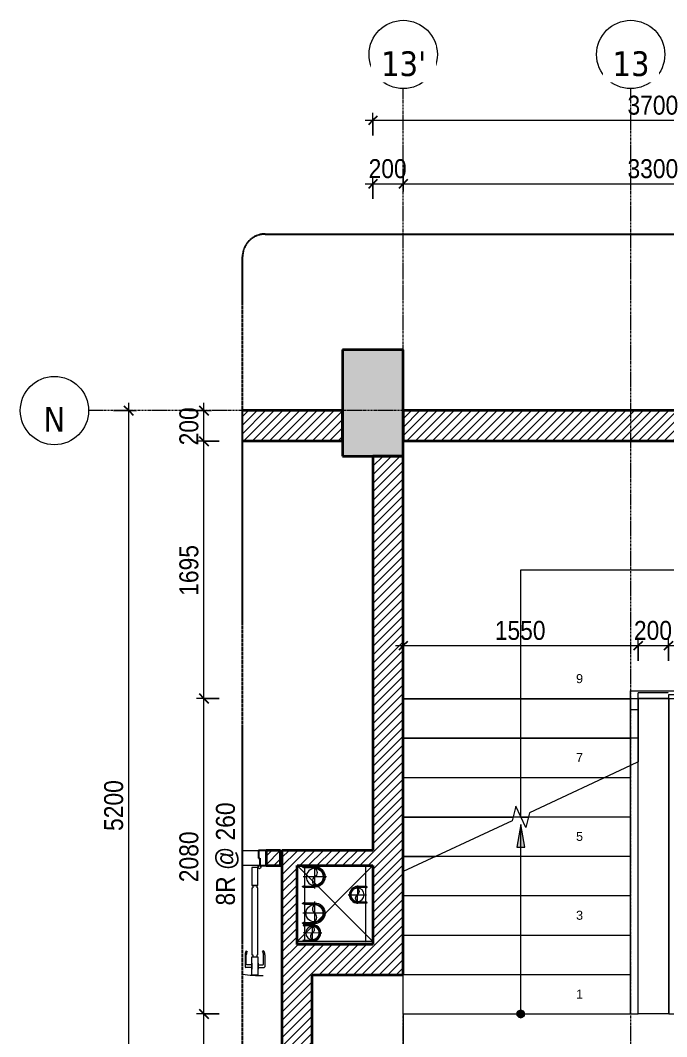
# Model space of a CAD drawing. Header units: millimetres. Extents: x 112507 to 177976, y -4970 to 80839.
# Drawn here: x 121762 to 126025, y 74109 to 80810 of the extents above; entities that cross this region are included whole.
import ezdxf

# ---------------------------------------------------------------- set-up
doc = ezdxf.new("R2010")
doc.units = ezdxf.units.MM
for name, pattern in [('Dash - Tight', [4.5, 3, -1.5]), ('Grid Line', [22.225, 12.7, -3.175, 3.175, -3.175]), ('Hidden', [7.14375, 4.7625, -2.38125]), ('IMPORT-CENTER _2_', [40.64, 25.4, -5.08, 5.08, -5.08]), ('Overhead', [3.96875, 2.38125, -1.5875])]:
    doc.linetypes.add(name, pattern=pattern)
for name, color, linetype, lineweight in [('0-2', 250, 'Continuous', 18), ('0-3', 50, 'Continuous', 5), ('A-ANNO-DIMS', 211, 'Continuous', 9), ('A-ANNO-DIMS-50', 211, 'Continuous', 9), ('A-DETL-GENF-1', 250, 'Continuous', 18), ('A-DETL-GENF-2', 92, 'Dash - Tight', 18), ('A-DETL-GENF-4', 92, 'Hidden', 25), ('A-DOOR-1', 250, 'Continuous', 18), ('A-DOOR-2', 10, 'Continuous', 25), ('A-FLOR-1', 250, 'Continuous', 18), ('A-FLOR-HRAL', 11, 'Continuous', 18), ('A-WALL-1', 7, 'Continuous', 35), ('A-WALL-2', 250, 'Continuous', 18), ('A-WALL-3', 113, 'Continuous', 35), ('A-WALL-PATT-1', 254, 'Continuous', 18), ('A-WALL-PATT-2', 111, 'Continuous', 18), ('G-IMPT', 8, 'Continuous', 18), ('G-IMPT-3', 8, 'IMPORT-CENTER _2_', 18), ('M-EQPM', 50, 'Continuous', 18), ('M-EQPM-1', 50, 'Continuous', 25), ('S-COLS-1', 9, 'Continuous', 5), ('S-COLS-2', 7, 'Continuous', 35), ('S-GRID-1', 1, 'Grid Line', 9), ('S-GRID-IDEN', 1, 'Continuous', 9), ('S-STRS', 31, 'Continuous', 18), ('S-STRS-ANNO', 31, 'Continuous', 18), ('S-STRS-MBND', 31, 'Overhead', 18), ('S-STRS-MBND-1', 31, 'Continuous', 18)]:
    doc.layers.add(name, color=color, linetype=linetype, lineweight=lineweight)
doc.styles.add('Arial', font='arial.ttf', dxfattribs={"height": 59.53})
doc.styles.add('Tahoma_B', font='tahomabd.ttf', dxfattribs={"height": 162.5})
doc.styles.add('UTM Avo', font='', dxfattribs={"width": 0.9, "height": 125})
doc.styles.get('UTM Avo').set_extended_font_data('UTM Avo')
doc.dimstyles.new('1_Dim_chi_tiet_2_5', dxfattribs={"dimscale": 304.8, "dimtxt": 124.912619, "dimasz": 0.19685, "dimexe": 0.164042, "dimexo": 0.0625, "dimgap": 0.016404, "dimtad": 1, "dimdec": 0, "dimrnd": 5, "dimzin": 0, "dimdsep": 46, "dimtxsty": 'UTM Avo', "dimblk1": 'OBLIQUE', "dimblk2": 'OBLIQUE', "dimsah": 1, "dimcen": 0.09, "dimdle": 0.164042, "dimazin": 0, "dimtfac": 1, "dimtdec": 4, "dimtix": 1, "dimtmove": 0, "dimatfit": 3, "dimfxl": 0.328084, "dimfxlon": 1, "dimtvp": 1, "dimtolj": 1, "dimtzin": 0, "dimarcsym": 2})
pattern_1 = [(45, (9334.783, 0), (-28.284271, 28.284271), [])]

# ---------------------------------------------------------------- blocks, each defined once
blk = doc.blocks.new('NCV_TKTC_KET CAU_rvt-2-TKCS_THANG BỘ TB5 - MẶT BẰNG TẦNG 2-7')
at = {"layer": 'S-COLS-1'}
blk.add_hatch(color=256, dxfattribs=at).paths.add_polyline_path([(114952.6, 77936.9), (114952.6, 78636.9), (114552.6, 78636.9), (114552.6, 77936.9)])
at = {"layer": 'A-FLOR-1'}
for p, q in [((114752.6, 74737.4), (114252.6, 74737.4)), ((114952.6, 74259), (114952.6, 73311.9)), ((116703.4, 74259), (116502.6, 74259))]:
    blk.add_line(p, q, dxfattribs=at)
at = {"layer": 'S-COLS-2'}
for p, q in [((114952.6, 78636.9), (114552.6, 78636.9)), ((114552.6, 78636.9), (114552.6, 77936.9)), ((114952.6, 77936.9), (114952.6, 78636.9)), ((114552.6, 77936.9), (114952.6, 77936.9))]:
    blk.add_line(p, q, dxfattribs=at)
blk = doc.blocks.new('DOOR_CW_01 CANH MO-PANEL KINH - DIG_02-800x2200-CỬA NHÔM KÍNH-400864-TKCS_THANG BỘ TB5 - MẶT BẰNG TẦNG 2-7')
at = {"layer": 'A-DETL-GENF-1'}
for p, q in [((-347, 772), (-307, 772)), ((-347, 652), (-347, 772)), ((-307, 772), (-307, 652)), ((-392, 637), (-392, 716.5)), ((-349, 720.5), (-388, 720.5)), ((-384, 699.5), (-384, 637)), ((-349, 703.5), (-380, 703.5)), ((-349, 731.8), (-347, 731.8)), ((-349, 692.2), (-349, 731.8)), ((-347, 692.2), (-349, 692.2)), ((-347, 692.2), (-347, 731.8)), ((-307, 692.2), (-307, 731.8)), ((-305, 731.8), (-307, 731.8)), ((-307, 692.2), (-305, 692.2)), ((-305, 692.2), (-305, 731.8)), ((-305, 720.5), (-266, 720.5)), ((-305, 703.5), (-274, 703.5)), ((-270, 699.5), (-270, 637)), ((-262, 637), (-262, 716.5)), ((-383.9, 611.2), (-377.3, 615.8)), ((-307, 652), (-347, 652)), ((-347, 638), (-341, 638)), ((-347, 638), (-347, 196)), ((-313, 652), (-341, 652)), ((-341, 652), (-341, 638)), ((-313, 638), (-313, 652)), ((-307, 638), (-313, 638)), ((-307, 196), (-307, 638)), ((-270.1, 611.2), (-276.7, 615.8)), ((-347, 196), (-341, 196)), ((-307, 182), (-347, 182)), ((-347, 182), (-347, 62)), ((-341, 196), (-341, 182)), ((-341, 182), (-313, 182)), ((-307, 196), (-313, 196)), ((-313, 182), (-313, 196)), ((-307, 62), (-307, 182)), ((-347, 62), (-307, 62))]:
    blk.add_line(p, q, dxfattribs=at)
blk.add_circle((-357, 60), 10, dxfattribs=at)
for centre, radius, start, end in [((-357, 60), 714, 80.95749, 92), ((-388, 716.5), 4, 90, 180), ((-380, 699.5), 4, 90, 180), ((-274, 699.5), 4, 0, 90), ((-266, 716.5), 4, 0, 90), ((-347, 637), 45, 180, 215), ((-347, 637), 37, 180, 215), ((-307, 637), 37, 325, 0), ((-307, 637), 45, 325, 0)]:
    blk.add_arc(centre, radius, start, end, dxfattribs=at)
at = {"layer": 'A-DOOR-1'}
blk.add_line((-357, 50), (-332, 50), dxfattribs=at)
at = {"layer": 'A-DOOR-2'}
for p, q in [((-360, 50), (-400, 50)), ((-400, 50), (-400, -50)), ((-360, 0), (-360, 50)), ((-350, 0), (-360, 0)), ((-350, -50), (-350, 0)), ((-400, -50), (-350, -50))]:
    blk.add_line(p, q, dxfattribs=at)
blk = doc.blocks.new('NCV_TKTC_TANG 2_rvt-2-TKCS_THANG BỘ TB5 - MẶT BẰNG TẦNG 2-7')
at = {"layer": 'A-WALL-PATT-1'}
h = blk.add_hatch(dxfattribs=at)
h.set_pattern_fill('FP_1', color=256, style=0, pattern_type=2)
h.set_pattern_definition([(45, (0, 0), (-28.284271, 28.284271), [])])
h.paths.add_polyline_path([(114142.6, 75236.9), (114142.6, 75336.9), (114047.5, 75336.9), (114047.5, 75236.9)])
at = {"layer": 'A-FLOR-1'}
for p, q in [((113892.6, 75336.9), (113997.5, 75336.9)), ((114142.6, 75336.9), (114152.6, 75336.9)), ((114152.6, 75236.9), (114142.6, 75236.9))]:
    blk.add_line(p, q, dxfattribs=at)
at = {"layer": 'A-WALL-1'}
for p, q in [((114142.6, 75336.9), (114047.5, 75336.9)), ((114047.5, 75336.9), (114047.5, 75236.9)), ((114142.6, 75236.9), (114142.6, 75336.9)), ((114047.5, 75236.9), (114142.6, 75236.9))]:
    blk.add_line(p, q, dxfattribs=at)
at = {"layer": 'A-WALL-2'}
for p, q in [((113892.6, 75336.9), (113997.5, 75336.9)), ((114007.5, 75236.9), (113892.6, 75236.9))]:
    blk.add_line(p, q, dxfattribs=at)
at = {"layer": 'A-DOOR-1', "rotation": 180}
blk.add_blockref('DOOR_CW_01 CANH MO-PANEL KINH - DIG_02-800x2200-CỬA NHÔM KÍNH-400864-TKCS_THANG BỘ TB5 - MẶT BẰNG TẦNG 2-7', (113647.5, 75286.9), dxfattribs=at)
blk = doc.blocks.new('Top Rail Type - Top Rail_Internal_-948122-TKCS_THANG BỘ TB5 - MẶT BẰNG TẦNG 2-7')
at = {"layer": 'A-FLOR-HRAL'}
for p, q in [((116502.2, 75920.2), (116452.2, 75896.9)), ((116502.2, 74259), (116502.2, 75920.2)), ((116452.2, 74259), (116452.2, 75896.9)), ((116452.2, 74259), (116502.2, 74259))]:
    blk.add_line(p, q, dxfattribs=at)
blk = doc.blocks.new('Top Rail Type - Top Rail_Internal_-1748017-TKCS_THANG BỘ TB5 - MẶT BẰNG TẦNG 2-7')
at = {"layer": 'A-FLOR-HRAL'}
for p, q in [((116452.2, 76264.4), (116452.2, 76389.4)), ((116452.2, 76389.4), (116577.2, 76389.4)), ((116577.2, 76389.4), (116753.4, 76389.4)), ((116753.4, 76389.4), (116753.4, 76364.3)), ((116502.2, 76339.4), (116502.2, 76264.4)), ((116577.2, 76339.4), (116502.2, 76339.4)), ((116703.4, 76339.4), (116577.2, 76339.4)), ((116703.4, 76364.4), (116753.4, 76364.4)), ((116703.4, 76336.9), (116703.4, 76364.4)), ((116703.4, 74256.9), (116703.4, 76336.9)), ((116753.4, 76336.9), (116703.4, 76336.9)), ((116753.4, 76364.4), (116753.4, 76336.9)), ((116753.4, 76336.9), (116753.4, 74256.9)), ((116452.2, 75896.9), (116452.2, 76264.4)), ((116502.2, 76264.4), (116452.2, 76264.4)), ((116502.2, 76264.4), (116502.2, 75920.2)), ((116753.4, 74256.9), (116703.4, 74256.9))]:
    blk.add_line(p, q, dxfattribs=at)
blk = doc.blocks.new('Top Rail Type - Top Rail_Internal_-V11-TKCS_THANG BỘ TB5 - MẶT BẰNG TẦNG 2-7')
at = {"layer": 'A-FLOR-HRAL'}
for p, q in [((116452.2, 76389.4), (116753.4, 76389.4)), ((116452.2, 76264.4), (116452.2, 76389.4)), ((116502.2, 76339.4), (116703.4, 76339.4)), ((116502.2, 76264.4), (116502.2, 76339.4)), ((116703.4, 76339.4), (116703.4, 76336.9)), ((116703.4, 76336.9), (116703.4, 74256.9)), ((116753.4, 76364.4), (116753.4, 76336.9)), ((116753.4, 76336.9), (116753.4, 74256.9)), ((116452.2, 75896.9), (116452.2, 76264.4)), ((116502.2, 75920.2), (116502.2, 76264.4)), ((116753.4, 74256.9), (116703.4, 74256.9))]:
    blk.add_line(p, q, dxfattribs=at)
blk = doc.blocks.new('TKTC_XREF_251221_MB TANG 2-7 - TKTC_XREF_260130_MB TANG 2-5_dwg_CUM U_DN100-4746799-TKCS_THANG BỘ TB5 - MẶT BẰNG TẦNG 2-7')
at = {"layer": 'G-IMPT'}
blk.add_hatch(color=256, dxfattribs=at).paths.add_polyline_path([(0, 61), (15.8, 58.9), (30.5, 52.8), (43.1, 43.1), (52.8, 30.5), (58.9, 15.8), (61, 0), (58.9, -15.8), (52.8, -30.5), (43.1, -43.1), (30.5, -52.8), (15.8, -58.9), (0, -61), (0, -57), (14.8, -55.1), (28.5, -49.4), (40.3, -40.3), (49.4, -28.5), (55.1, -14.8), (57, 0), (55.1, 14.8), (49.4, 28.5), (40.3, 40.3), (28.5, 49.4), (14.8, 55.1), (0, 57)])
for p, q in [((-72.7, 69.3), (-72.7, 60.7)), ((-66.9, 67.9), (-71.7, 67.9)), ((-65, 69), (0, 69)), ((-79.1, 66.6), (-79.1, 63.4)), ((-76.6, 66.6), (-76.6, 63.4)), ((-74.6, 66.6), (-74.6, 63.4)), ((-66.9, 62.1), (-71.7, 62.1)), ((-79.1, -63.4), (-79.1, -66.6)), ((-76.6, -63.4), (-76.6, -66.6)), ((-74.6, -63.4), (-74.6, -66.6)), ((-72.7, -60.7), (-72.7, -69.3)), ((-66.9, -62.1), (-71.7, -62.1)), ((-66.9, -67.9), (-71.7, -67.9)), ((-65, -69), (0, -69))]:
    blk.add_line(p, q, dxfattribs=at)
at = {"layer": 'G-IMPT', "flags": 128}
for points in [[(-72.7, 67.6), (-78.1, 67.6), (-78.1, 62.4), (-72.7, 62.4)], [(-71.7, 59.2), (-66.9, 59.2), (-66.9, 70.8), (-71.7, 70.8)], [(-66.9, 70.8), (-66.9, 72.7), (-65, 72.7), (-65, 57.3), (-66.9, 57.3), (-66.9, 59.2)], [(-65, 61), (0, 61), (0, 57)], [(-72.7, -62.4), (-78.1, -62.4), (-78.1, -67.6), (-72.7, -67.6)], [(-71.7, -70.8), (-66.9, -70.8), (-66.9, -59.2), (-71.7, -59.2)], [(-66.9, -59.2), (-66.9, -57.3), (-65, -57.3), (-65, -72.7), (-66.9, -72.7), (-66.9, -70.8)], [(-65, -61), (0, -61), (0, -57)]]:
    blk.add_lwpolyline(points, dxfattribs=at)
at = {"layer": 'G-IMPT'}
for centre, radius, start, end in [((-78.1, 66.6), 0.96, 90, 180), ((-71.1, 69.3), 1.56, 112.61986, 247.38014), ((-67.9, 65), 4.8, 143.1301, 216.8699), ((0, 0), 69, 270, 90), ((-78.1, 63.4), 0.96, 180, 270), ((-71.1, 60.7), 1.56, 112.61986, 247.38014), ((0, 0), 61, 270, 90), ((0, 0), 57, 270, 90), ((-78.1, -63.4), 0.96, 90, 180), ((-78.1, -66.6), 0.96, 180, 270), ((-71.1, -60.7), 1.56, 112.61986, 247.38014), ((-67.9, -65), 4.8, 143.1301, 216.8699), ((-71.1, -69.3), 1.56, 112.61986, 247.38014)]:
    blk.add_arc(centre, radius, start, end, dxfattribs=at)
blk = doc.blocks.new('TKTC_XREF_251221_MB TANG 2-7 - TKTC_XREF_260130_MB TANG 2-5_dwg_$cc-4746798-TKCS_THANG BỘ TB5 - MẶT BẰNG TẦNG 2-7')
at = {"layer": 'G-IMPT-3'}
for p, q in [((0, -0.673), (0, 0.673)), ((-0.673, 0), (0.673, 0))]:
    blk.add_line(p, q, dxfattribs=at)
at = {"layer": 'M-EQPM'}
blk.add_circle((0, 0), 0.5, dxfattribs=at)
for centre, radius, start, end in [((0, 0), 0.5, 90, 270), ((0.188, 0.25), 0.313, 126.8699, 233.1301), ((-0.188, -0.25), 0.313, 306.8699, 53.1301)]:
    blk.add_arc(centre, radius, start, end, dxfattribs=at)
blk = doc.blocks.new('TKTC_XREF_251221_MB TANG 2-7 - TKTC_XREF_260130_MB TANG 2-5_dwg_$cc-4746800-TKCS_THANG BỘ TB5 - MẶT BẰNG TẦNG 2-7')
at = {"layer": 'G-IMPT-3'}
for p, q in [((-0.673, 0), (0.673, 0)), ((0, -0.673), (0, 0.673))]:
    blk.add_line(p, q, dxfattribs=at)
at = {"layer": 'M-EQPM'}
blk.add_circle((0, 0), 0.5, dxfattribs=at)
for centre, radius, start, end in [((0, 0), 0.5, 90, 270), ((0.188, 0.25), 0.313, 126.8699, 233.1301), ((-0.188, -0.25), 0.313, 306.8699, 53.1301)]:
    blk.add_arc(centre, radius, start, end, dxfattribs=at)
blk = doc.blocks.new('TKTC_XREF_251221_MB TANG 2-7 - TKTC_XREF_260130_MB TANG 2-5_dwg_CUM U_DN100-4746796-TKCS_THANG BỘ TB5 - MẶT BẰNG TẦNG 2-7')
at = {"layer": 'G-IMPT'}
blk.add_hatch(color=256, dxfattribs=at).paths.add_polyline_path([(0, 61), (0, 57), (14.8, 55.1), (28.5, 49.4), (40.3, 40.3), (49.4, 28.5), (55.1, 14.8), (57, 0), (55.1, -14.8), (49.4, -28.5), (40.3, -40.3), (28.5, -49.4), (14.8, -55.1), (0, -57), (0, -61), (15.8, -58.9), (30.5, -52.8), (43.1, -43.1), (52.8, -30.5), (58.9, -15.8), (61, 0), (58.9, 15.8), (52.8, 30.5), (43.1, 43.1), (30.5, 52.8), (15.8, 58.9)])
for p, q in [((-79.1, 66.6), (-79.1, 63.4)), ((-76.6, 66.6), (-76.6, 63.4)), ((-74.6, 66.6), (-74.6, 63.4)), ((-72.7, 69.3), (-72.7, 60.7)), ((-66.9, 67.9), (-71.7, 67.9)), ((-66.9, 62.1), (-71.7, 62.1)), ((-65, 69), (0, 69)), ((-79.1, -63.4), (-79.1, -66.6)), ((-76.6, -63.4), (-76.6, -66.6)), ((-74.6, -63.4), (-74.6, -66.6)), ((-72.7, -60.7), (-72.7, -69.3)), ((-66.9, -62.1), (-71.7, -62.1)), ((-66.9, -67.9), (-71.7, -67.9)), ((-65, -69), (0, -69))]:
    blk.add_line(p, q, dxfattribs=at)
at = {"layer": 'G-IMPT', "flags": 128}
for points in [[(-72.7, 67.6), (-78.1, 67.6), (-78.1, 62.4), (-72.7, 62.4)], [(-71.7, 59.2), (-66.9, 59.2), (-66.9, 70.8), (-71.7, 70.8)], [(-66.9, 70.8), (-66.9, 72.7), (-65, 72.7), (-65, 57.3), (-66.9, 57.3), (-66.9, 59.2)], [(-65, 61), (0, 61), (0, 57)], [(-72.7, -62.4), (-78.1, -62.4), (-78.1, -67.6), (-72.7, -67.6)], [(-71.7, -70.8), (-66.9, -70.8), (-66.9, -59.2), (-71.7, -59.2)], [(-66.9, -59.2), (-66.9, -57.3), (-65, -57.3), (-65, -72.7), (-66.9, -72.7), (-66.9, -70.8)], [(-65, -61), (0, -61), (0, -57)]]:
    blk.add_lwpolyline(points, dxfattribs=at)
at = {"layer": 'G-IMPT'}
for centre, radius, start, end in [((-78.1, 66.6), 0.96, 90, 180), ((-78.1, 63.4), 0.96, 180, 270), ((-71.1, 69.3), 1.56, 112.61986, 247.38014), ((-67.9, 65), 4.8, 143.1301, 216.8699), ((-71.1, 60.7), 1.56, 112.61986, 247.38014), ((0, 0), 69, 270, 90), ((0, 0), 61, 270, 90), ((0, 0), 57, 270, 90), ((-78.1, -63.4), 0.96, 90, 180), ((-78.1, -66.6), 0.96, 180, 270), ((-71.1, -60.7), 1.56, 112.61986, 247.38014), ((-67.9, -65), 4.8, 143.1301, 216.8699), ((-71.1, -69.3), 1.56, 112.61986, 247.38014)]:
    blk.add_arc(centre, radius, start, end, dxfattribs=at)
blk = doc.blocks.new('TKTC_XREF_251221_MB TANG 2-7 - TKTC_XREF_260130_MB TANG 2-5_dwg_$cc-4746795-TKCS_THANG BỘ TB5 - MẶT BẰNG TẦNG 2-7')
at = {"layer": 'G-IMPT-3'}
for p, q in [((0, -0.673), (0, 0.66)), ((-0.673, 0), (0.673, 0))]:
    blk.add_line(p, q, dxfattribs=at)
at = {"layer": 'M-EQPM'}
blk.add_circle((0, 0), 0.5, dxfattribs=at)
for centre, radius, start, end in [((0, 0), 0.5, 90, 270), ((0.188, 0.25), 0.313, 126.8699, 233.1301), ((-0.188, -0.25), 0.313, 306.8699, 53.1301)]:
    blk.add_arc(centre, radius, start, end, dxfattribs=at)
blk = doc.blocks.new('TKTC_XREF_251221_MB TANG 2-7 - TKTC_XREF_260130_MB TANG 2-5_dwg_$cc-4746797-TKCS_THANG BỘ TB5 - MẶT BẰNG TẦNG 2-7')
at = {"layer": 'G-IMPT-3'}
for p, q in [((-0.673, 0), (0.673, 0)), ((0, -0.673), (0, 0.673))]:
    blk.add_line(p, q, dxfattribs=at)
at = {"layer": 'M-EQPM'}
blk.add_circle((0, 0), 0.5, dxfattribs=at)
for centre, radius, start, end in [((0, 0), 0.5, 90, 270), ((0.188, 0.25), 0.313, 126.8699, 233.1301), ((-0.188, -0.25), 0.313, 306.8699, 53.1301)]:
    blk.add_arc(centre, radius, start, end, dxfattribs=at)
blk = doc.blocks.new('TKTC_XREF_251221_MB TANG 2-7 - TKTC_XREF_251221_MB TANG 2-7-2039446-TKCS_THANG BỘ TB5 - MẶT BẰNG TẦNG 2-7')
at = {"layer": 'M-EQPM'}
for p, q in [((80650.6, 57998.8), (80600.8, 57998.5)), ((80600.8, 57998.5), (80600.8, 57498.6)), ((80650.6, 57499), (80650.6, 57998.8)), ((81100, 57998.8), (81050.7, 57998.5)), ((81050.7, 57998.5), (81050.7, 57498.6)), ((80600.8, 57498.6), (80650.6, 57499)), ((81050.7, 57498.6), (81100, 57499))]:
    blk.add_line(p, q, dxfattribs=at)
at = {"layer": 'M-EQPM-1'}
for p, q in [((80900, 61403.7), (80900, 61400)), ((81300, 61403.7), (80900, 61403.7)), ((81300, 61400), (81300, 61403.7))]:
    blk.add_line(p, q, dxfattribs=at)
at = {"extrusion": (0, 0, -1)}
for name, p, xscale, yscale, zscale, rotation in [('TKTC_XREF_251221_MB TANG 2-7 - TKTC_XREF_260130_MB TANG 2-5_dwg_CUM U_DN100-4746799-TKCS_THANG BỘ TB5 - MẶT BẰNG TẦNG 2-7', (-80715.6, 57926.3), 0.9975000000000005, 0.9975000000000005, -0.9975000000000005, 180.000991338195), ('TKTC_XREF_251221_MB TANG 2-7 - TKTC_XREF_260130_MB TANG 2-5_dwg_$cc-4746795-TKCS_THANG BỘ TB5 - MẶT BẰNG TẦNG 2-7', (-80717.4, 57925.4), 113.7150000000092, 113.7150000000092, -113.7150000000092, 359.9990086636432), ('TKTC_XREF_251221_MB TANG 2-7 - TKTC_XREF_260130_MB TANG 2-5_dwg_$cc-4746800-TKCS_THANG BỘ TB5 - MẶT BẰNG TẦNG 2-7', (-80997.1, 57808), 90.00000000005119, 90.00000000005119, -90.0000000000512, 180.3740267799373), ('TKTC_XREF_251221_MB TANG 2-7 - TKTC_XREF_260130_MB TANG 2-5_dwg_CUM U_DN100-4746799-TKCS_THANG BỘ TB5 - MẶT BẰNG TẦNG 2-7', (-80715.5, 57686.2), 0.9974999999999965, 0.9974999999999965, -0.9974999999999965, 180.0009913385626), ('TKTC_XREF_251221_MB TANG 2-7 - TKTC_XREF_260130_MB TANG 2-5_dwg_$cc-4746797-TKCS_THANG BỘ TB5 - MẶT BẰNG TẦNG 2-7', (-80701.6, 57556), 90.00000000005119, 90.00000000005119, -90.0000000000512, 0.3740267799372842)]:
    blk.add_blockref(name, p, dxfattribs=dict(at, xscale=xscale, yscale=yscale, zscale=zscale, rotation=rotation))
for name, p, xscale, yscale, zscale, rotation in [('TKTC_XREF_251221_MB TANG 2-7 - TKTC_XREF_260130_MB TANG 2-5_dwg_CUM U_DN100-4746796-TKCS_THANG BỘ TB5 - MẶT BẰNG TẦNG 2-7', (80999, 57808), 0.7894736842105242, 0.7894736842105242, 0.7894736842105242, 179.6259732184666), ('TKTC_XREF_251221_MB TANG 2-7 - TKTC_XREF_260130_MB TANG 2-5_dwg_$cc-4746798-TKCS_THANG BỘ TB5 - MẶT BẰNG TẦNG 2-7', (80715.5, 57686.2), 113.7150000000092, 113.7150000000092, 113.7150000000092, 179.9990086636432), ('TKTC_XREF_251221_MB TANG 2-7 - TKTC_XREF_260130_MB TANG 2-5_dwg_CUM U_DN100-4746796-TKCS_THANG BỘ TB5 - MẶT BẰNG TẦNG 2-7', (80701.6, 57556), 0.7894736842105242, 0.7894736842105242, 0.7894736842105242, 359.6259732184666)]:
    blk.add_blockref(name, p, dxfattribs=dict(xscale=xscale, yscale=yscale, zscale=zscale, rotation=rotation))
blk = doc.blocks.new('BORDER VIEW - BORDER VIEW-3764658-TKCS_THANG BỘ TB5 - MẶT BẰNG TẦNG 2-7')
at = {"layer": 'A-DETL-GENF-4'}
for p, q in [((150, 9763.8), (5336.3, 9763.8)), ((0, 150), (0, 9613.8))]:
    blk.add_line(p, q, dxfattribs=at)
blk.add_arc((150, 9613.8), 150, 90, 180, dxfattribs=at)
blk = doc.blocks.new('Grid - M_Grid Head - Circle-353313-TKCS_THANG BỘ TB5 - MẶT BẰNG TẦNG 2-7')
at = {"layer": 'S-GRID-IDEN'}
blk.add_circle((0, 0), 4.5, dxfattribs=at)
blk = doc.blocks.new('DIMBLOCK39-TKCS_THANG BỘ TB5 - MẶT BẰNG TẦNG 2-7')
at = {"layer": 'A-ANNO-DIMS-50'}
for p, q in [((124037.3, 80150.4), (127837.3, 80150.4)), ((124087.3, 80050.4), (124087.3, 80200.4)), ((124087.3, 80150.4), (124087.3, 80050.4)), ((127787.3, 80050.4), (127787.3, 80200.4)), ((127787.3, 80150.4), (127787.3, 80050.4))]:
    blk.add_line(p, q, dxfattribs=at)
at = {"layer": 'A-ANNO-DIMS-50', "lineweight": 25}
for p, q in [((124087.3, 80150.4), (124057.3, 80120.4)), ((124087.3, 80150.4), (124117.3, 80180.4)), ((127787.3, 80150.4), (127757.3, 80120.4)), ((127787.3, 80150.4), (127817.3, 80180.4))]:
    blk.add_line(p, q, dxfattribs=at)
at = {"layer": 'A-ANNO-DIMS-50', "color": 0, "insert": (125766.2, 80312.8), "char_height": 125, "width": 410.824, "attachment_point": 1, "line_spacing_factor": 1.110334, "style": 'UTM Avo'}
blk.add_mtext('3700', dxfattribs=at)
blk = doc.blocks.new('_Oblique')
at = {"color": 0, "linetype": 'ByBlock', "lineweight": -2}
blk.add_line((-0.5, -0.5), (0.5, 0.5), dxfattribs=at)
blk = doc.blocks.new('DIMBLOCK40-TKCS_THANG BỘ TB5 - MẶT BẰNG TẦNG 2-7')
at = {"layer": 'A-ANNO-DIMS-50'}
for p, q in [((124287.3, 79832), (124287.3, 79682)), ((124287.3, 79732), (124287.3, 79832)), ((124087.3, 79632), (124087.3, 79782)), ((124037.3, 79732), (124287.3, 79732)), ((124087.3, 79732), (124087.3, 79632))]:
    blk.add_line(p, q, dxfattribs=at)
at = {"layer": 'A-ANNO-DIMS-50', "lineweight": 25}
for p, q in [((124087.3, 79732), (124117.3, 79762)), ((124287.3, 79732), (124317.3, 79762)), ((124087.3, 79732), (124057.3, 79702)), ((124287.3, 79732), (124257.3, 79702))]:
    blk.add_line(p, q, dxfattribs=at)
at = {"layer": 'A-ANNO-DIMS-50', "color": 0, "insert": (124059, 79894.4), "char_height": 125, "width": 308.118, "attachment_point": 1, "line_spacing_factor": 1.110334, "style": 'UTM Avo'}
blk.add_mtext('200', dxfattribs=at)
blk = doc.blocks.new('DIMBLOCK41-TKCS_THANG BỘ TB5 - MẶT BẰNG TẦNG 2-7')
at = {"layer": 'A-ANNO-DIMS-50'}
for p, q in [((124287.3, 79832), (124287.3, 79682)), ((124287.3, 79732), (124287.3, 79832)), ((127587.3, 79832), (127587.3, 79682)), ((127587.3, 79732), (127587.3, 79832)), ((124287.3, 79732), (127587.3, 79732))]:
    blk.add_line(p, q, dxfattribs=at)
at = {"layer": 'A-ANNO-DIMS-50', "lineweight": 25}
for p, q in [((124287.3, 79732), (124317.3, 79762)), ((127587.3, 79732), (127617.3, 79762)), ((124287.3, 79732), (124257.3, 79702)), ((127587.3, 79732), (127557.3, 79702))]:
    blk.add_line(p, q, dxfattribs=at)
at = {"layer": 'A-ANNO-DIMS-50', "color": 0, "insert": (125766.2, 79894.4), "char_height": 125, "width": 410.824, "attachment_point": 1, "line_spacing_factor": 1.110334, "style": 'UTM Avo'}
blk.add_mtext('3300', dxfattribs=at)
blk = doc.blocks.new('DIMBLOCK43-TKCS_THANG BỘ TB5 - MẶT BẰNG TẦNG 2-7')
at = {"layer": 'A-ANNO-DIMS-50'}
for p, q in [((123073.3, 74259), (122923.3, 74259)), ((122973.3, 72311.9), (122973.3, 74259)), ((122973.3, 74259), (123073.3, 74259)), ((123073.3, 72361.9), (122923.3, 72361.9)), ((122973.3, 72361.9), (123073.3, 72361.9))]:
    blk.add_line(p, q, dxfattribs=at)
at = {"layer": 'A-ANNO-DIMS-50', "lineweight": 25}
for p, q in [((122973.3, 74259), (122943.3, 74289)), ((122973.3, 74259), (123003.3, 74229)), ((122973.3, 72361.9), (122943.3, 72391.9)), ((122973.3, 72361.9), (123003.3, 72331.9))]:
    blk.add_line(p, q, dxfattribs=at)
at = {"layer": 'A-ANNO-DIMS-50', "color": 0, "insert": (122810.9, 73139.3), "char_height": 125, "width": 410.824, "attachment_point": 1, "rotation": 90, "line_spacing_factor": 1.110334, "style": 'UTM Avo'}
blk.add_mtext('1895', dxfattribs=at)
blk = doc.blocks.new('DIMBLOCK44-TKCS_THANG BỘ TB5 - MẶT BẰNG TẦNG 2-7')
at = {"layer": 'A-ANNO-DIMS-50'}
for p, q in [((123073.3, 76339), (122923.3, 76339)), ((122973.3, 74259), (122973.3, 76339)), ((122973.3, 76339), (123073.3, 76339)), ((123073.3, 74259), (122923.3, 74259)), ((122973.3, 74259), (123073.3, 74259))]:
    blk.add_line(p, q, dxfattribs=at)
at = {"layer": 'A-ANNO-DIMS-50', "lineweight": 25}
for p, q in [((122973.3, 76339), (122943.3, 76369)), ((122973.3, 76339), (123003.3, 76309)), ((122973.3, 74259), (122943.3, 74289)), ((122973.3, 74259), (123003.3, 74229))]:
    blk.add_line(p, q, dxfattribs=at)
at = {"layer": 'A-ANNO-DIMS-50', "color": 0, "char_height": 125, "attachment_point": 1, "rotation": 90, "line_spacing_factor": 1.110334, "style": 'UTM Avo'}
for s, insert, width in [('8R @ 260', (123052.2, 74974), 780.01), ('2080', (122810.9, 75127.8), 410.824)]:
    blk.add_mtext(s, dxfattribs=dict(at, insert=insert, width=width))
blk = doc.blocks.new('DIMBLOCK45-TKCS_THANG BỘ TB5 - MẶT BẰNG TẦNG 2-7')
at = {"layer": 'A-ANNO-DIMS-50', "lineweight": 25}
for p, q in [((122973.3, 78034.9), (122943.3, 78064.9)), ((122973.3, 78034.9), (123003.3, 78004.9)), ((122973.3, 76339), (122943.3, 76369)), ((122973.3, 76339), (123003.3, 76309))]:
    blk.add_line(p, q, dxfattribs=at)
at = {"layer": 'A-ANNO-DIMS-50'}
for p, q in [((123073.3, 78034.9), (122923.3, 78034.9)), ((122973.3, 76339), (122973.3, 78034.9)), ((122973.3, 78034.9), (123073.3, 78034.9)), ((123073.3, 76339), (122923.3, 76339)), ((122973.3, 76339), (123073.3, 76339))]:
    blk.add_line(p, q, dxfattribs=at)
at = {"layer": 'A-ANNO-DIMS-50', "color": 0, "insert": (122810.9, 77015.8), "char_height": 125, "width": 410.824, "attachment_point": 1, "rotation": 90, "line_spacing_factor": 1.110334, "style": 'UTM Avo'}
blk.add_mtext('1695', dxfattribs=at)
blk = doc.blocks.new('DIMBLOCK46-TKCS_THANG BỘ TB5 - MẶT BẰNG TẦNG 2-7')
at = {"layer": 'A-ANNO-DIMS-50', "lineweight": 25}
for p, q in [((122973.3, 78236.9), (122943.3, 78266.9)), ((122973.3, 78236.9), (123003.3, 78206.9)), ((122973.3, 78034.9), (122943.3, 78064.9)), ((122973.3, 78034.9), (123003.3, 78004.9))]:
    blk.add_line(p, q, dxfattribs=at)
at = {"layer": 'A-ANNO-DIMS-50'}
for p, q in [((122973.3, 78034.9), (122973.3, 78286.9)), ((122873.3, 78236.9), (123023.3, 78236.9)), ((122973.3, 78236.9), (122873.3, 78236.9)), ((123073.3, 78034.9), (122923.3, 78034.9)), ((122973.3, 78034.9), (123073.3, 78034.9))]:
    blk.add_line(p, q, dxfattribs=at)
at = {"layer": 'A-ANNO-DIMS-50', "color": 0, "insert": (122810.9, 78007.5), "char_height": 125, "width": 308.118, "attachment_point": 1, "rotation": 90, "line_spacing_factor": 1.110334, "style": 'UTM Avo'}
blk.add_mtext('200', dxfattribs=at)
blk = doc.blocks.new('DIMBLOCK49-TKCS_THANG BỘ TB5 - MẶT BẰNG TẦNG 2-7')
at = {"layer": 'A-ANNO-DIMS-50', "lineweight": 25}
for p, q in [((122477.2, 78236.9), (122447.2, 78266.9)), ((122477.2, 78236.9), (122507.2, 78206.9)), ((122477.2, 73036.9), (122447.2, 73066.9)), ((122477.2, 73036.9), (122507.2, 73006.9))]:
    blk.add_line(p, q, dxfattribs=at)
at = {"layer": 'A-ANNO-DIMS-50'}
for p, q in [((122477.2, 73036.9), (122477.2, 78286.9)), ((122377.2, 78236.9), (122527.2, 78236.9)), ((122477.2, 78236.9), (122377.2, 78236.9)), ((122377.2, 73036.9), (122527.2, 73036.9)), ((122477.2, 73036.9), (122377.2, 73036.9))]:
    blk.add_line(p, q, dxfattribs=at)
at = {"layer": 'A-ANNO-DIMS-50', "color": 0, "insert": (122314.8, 75465.7), "char_height": 125, "width": 410.824, "attachment_point": 1, "rotation": 90, "line_spacing_factor": 1.110334, "style": 'UTM Avo'}
blk.add_mtext('5200', dxfattribs=at)
blk = doc.blocks.new('DIMBLOCK69-TKCS_THANG BỘ TB5 - MẶT BẰNG TẦNG 2-7')
at = {"layer": 'A-ANNO-DIMS-50'}
for p, q in [((124287.3, 76787.8), (124287.3, 76637.8)), ((124287.3, 76687.8), (124287.3, 76787.8)), ((125836.9, 76587.8), (125836.9, 76737.8)), ((124237.3, 76687.8), (125836.9, 76687.8)), ((125836.9, 76687.8), (125836.9, 76587.8))]:
    blk.add_line(p, q, dxfattribs=at)
at = {"layer": 'A-ANNO-DIMS-50', "lineweight": 25}
for p, q in [((124287.3, 76687.8), (124257.3, 76657.8)), ((124287.3, 76687.8), (124317.3, 76717.8)), ((125836.9, 76687.8), (125806.9, 76657.8)), ((125836.9, 76687.8), (125866.9, 76717.8))]:
    blk.add_line(p, q, dxfattribs=at)
at = {"layer": 'A-ANNO-DIMS-50', "color": 0, "insert": (124891, 76850.2), "char_height": 125, "width": 410.824, "attachment_point": 1, "line_spacing_factor": 1.110334, "style": 'UTM Avo'}
blk.add_mtext('1550', dxfattribs=at)
blk = doc.blocks.new('DIMBLOCK70-TKCS_THANG BỘ TB5 - MẶT BẰNG TẦNG 2-7')
at = {"layer": 'A-ANNO-DIMS-50'}
for p, q in [((125836.9, 76587.8), (125836.9, 76737.8)), ((126036.9, 76587.8), (126036.9, 76737.8)), ((125836.9, 76687.8), (126036.9, 76687.8)), ((125836.9, 76687.8), (125836.9, 76587.8)), ((126036.9, 76687.8), (126036.9, 76587.8))]:
    blk.add_line(p, q, dxfattribs=at)
at = {"layer": 'A-ANNO-DIMS-50', "lineweight": 25}
for p, q in [((125836.9, 76687.8), (125806.9, 76657.8)), ((125836.9, 76687.8), (125866.9, 76717.8)), ((126036.9, 76687.8), (126006.9, 76657.8)), ((126036.9, 76687.8), (126066.9, 76717.8))]:
    blk.add_line(p, q, dxfattribs=at)
at = {"layer": 'A-ANNO-DIMS-50', "color": 0, "insert": (125808.6, 76850.2), "char_height": 125, "width": 308.118, "attachment_point": 1, "line_spacing_factor": 1.110334, "style": 'UTM Avo'}
blk.add_mtext('200', dxfattribs=at)
blk = doc.blocks.new('DIMBLOCK71-TKCS_THANG BỘ TB5 - MẶT BẰNG TẦNG 2-7')
at = {"layer": 'A-ANNO-DIMS-50'}
for p, q in [((127587.3, 76787.8), (127587.3, 76637.8)), ((127587.3, 76687.8), (127587.3, 76787.8)), ((126036.9, 76587.8), (126036.9, 76737.8)), ((126036.9, 76687.8), (127637.3, 76687.8)), ((126036.9, 76687.8), (126036.9, 76587.8))]:
    blk.add_line(p, q, dxfattribs=at)
at = {"layer": 'A-ANNO-DIMS-50', "lineweight": 25}
for p, q in [((126036.9, 76687.8), (126006.9, 76657.8)), ((126036.9, 76687.8), (126066.9, 76717.8)), ((127587.3, 76687.8), (127557.3, 76657.8)), ((127587.3, 76687.8), (127617.3, 76717.8))]:
    blk.add_line(p, q, dxfattribs=at)
at = {"layer": 'A-ANNO-DIMS-50', "color": 0, "insert": (126641, 76850.2), "char_height": 125, "width": 410.824, "attachment_point": 1, "line_spacing_factor": 1.110334, "style": 'UTM Avo'}
blk.add_mtext('1550', dxfattribs=at)

msp = doc.modelspace()

# ---------------------------------------------------------------- hatches: boundary and pattern name
at = {"layer": 'A-WALL-PATT-2'}
h = msp.add_hatch(dxfattribs=at)
h.set_pattern_fill('FP_1', color=256, style=0, pattern_type=2)
h.set_pattern_definition(pattern_1)
h.paths.add_polyline_path([(123887.3, 78036.9), (123887.3, 78236.9), (123227.3, 78236.9), (123227.3, 78036.9)])
h = msp.add_hatch(dxfattribs=at)
h.set_pattern_fill('FP_1', color=256, style=0, pattern_type=2)
h.set_pattern_definition(pattern_1)
h.paths.add_polyline_path([(127587.3, 78036.9), (127587.3, 78236.9), (124287.3, 78236.9), (124287.3, 78036.9), (125965.2, 78036.9)])
h = msp.add_hatch(dxfattribs=at)
h.set_pattern_fill('FP_1', color=256, style=0, pattern_type=2)
h.set_pattern_definition(pattern_1)
h.paths.add_polyline_path([(124287.3, 74516.9), (124287.3, 77936.9), (124087.3, 77936.9), (124087.3, 74516.9)])
h = msp.add_hatch(dxfattribs=at)
h.set_pattern_fill('FP_1', color=256, style=0, pattern_type=2)
h.set_pattern_definition(pattern_1)
h.paths.add_polyline_path([(123587.3, 74516.9), (123587.3, 75337.4), (123487.3, 75337.4), (123487.3, 74516.9), (123523, 74516.9)])
h = msp.add_hatch(dxfattribs=at)
h.set_pattern_fill('FP_1', color=256, style=0, pattern_type=2)
h.set_pattern_definition(pattern_1)
h.paths.add_polyline_path([(123587.3, 75237.4), (124087.3, 75237.4), (124087.3, 75337.4), (123587.3, 75337.4)])
h = msp.add_hatch(dxfattribs=at)
h.set_pattern_fill('FP_1', color=256, style=0, pattern_type=2)
h.set_pattern_definition(pattern_1)
h.paths.add_polyline_path([(124087.3, 74516.9), (124087.3, 74716.9), (123587.3, 74716.9), (123587.3, 74516.9), (123871.9, 74516.9)])
h = msp.add_hatch(dxfattribs=at)
h.set_pattern_fill('FP_1', color=256, style=0, pattern_type=2)
h.set_pattern_definition(pattern_1)
h.paths.add_polyline_path([(123687.3, 70036.9), (123687.3, 70195.3), (123487.3, 70195.3), (123487.3, 70036.9)])
h.paths.add_polyline_path([(123687.3, 71285.3), (123687.3, 71511.9), (123487.3, 71511.9), (123487.3, 71285.3)])
h.paths.add_polyline_path([(123687.3, 71711.9), (123687.3, 74516.9), (123487.3, 74516.9), (123487.3, 71711.9)])
at = {"layer": 'S-STRS-ANNO'}
for points in [[(125088.8, 75359), (125062.3, 75509), (125035.9, 75359)], [(125062.3, 74234), (125080, 74241.3), (125087.3, 74259), (125080, 74276.7), (125062.3, 74284), (125044.7, 74276.7), (125037.3, 74259), (125044.7, 74241.3)]]:
    msp.add_hatch(color=256, dxfattribs=at).paths.add_polyline_path(points)
h = msp.add_hatch(color=256, dxfattribs=at)
edge = h.paths.add_edge_path()
edge.add_arc((125062.3, 74259), 25, 0, 360)

# ---------------------------------------------------------------- linework, layer by layer
at = {"layer": '0-2'}
for p, q in [((124087.3, 75237.4), (123587.3, 74737.4)), ((123587.3, 75237.4), (124087.3, 74737.4)), ((124087.3, 74737.4), (124087.3, 75237.4)), ((123587.3, 74737.4), (124087.3, 74737.4))]:
    msp.add_line(p, q, dxfattribs=at)
at = {"layer": 'A-WALL-3'}
for p, q in [((123887.3, 78236.9), (123227.3, 78236.9)), ((123887.3, 78036.9), (123887.3, 78236.9)), ((127587.3, 78236.9), (124287.3, 78236.9)), ((124287.3, 78236.9), (124287.3, 78036.9)), ((123227.3, 78036.9), (123887.3, 78036.9)), ((124287.3, 78036.9), (127587.3, 78036.9)), ((124087.3, 77936.9), (124087.3, 75337.4)), ((124287.3, 77936.9), (124087.3, 77936.9)), ((124287.3, 74516.9), (124287.3, 77936.9)), ((123487.3, 75337.4), (123487.3, 74516.9)), ((124087.3, 75337.4), (123487.3, 75337.4)), ((123587.3, 74716.9), (123587.3, 75237.4)), ((123587.3, 75237.4), (124087.3, 75237.4)), ((124087.3, 75237.4), (124087.3, 74716.9)), ((124087.3, 74716.9), (123587.3, 74716.9)), ((123487.3, 74516.9), (123487.3, 71711.9)), ((123687.3, 74516.9), (124287.3, 74516.9)), ((123687.3, 73311.9), (123687.3, 74516.9))]:
    msp.add_line(p, q, dxfattribs=at)
at = {"layer": 'S-GRID-1'}
for p, q in [((124287.3, 79109.6), (124287.3, 80359.6)), ((125787.3, 79109.6), (125787.3, 80359.6)), ((124287.3, 69876.7), (124287.3, 79109.6)), ((125787.3, 69876.7), (125787.3, 79109.6)), ((123462.1, 78236.9), (122212.1, 78236.9)), ((128775.1, 78236.9), (123462.1, 78236.9))]:
    msp.add_line(p, q, dxfattribs=at)
at = {"layer": 'S-STRS'}
for p, q in [((124287.3, 76336.9), (125786.9, 76336.9)), ((125837.3, 76339), (126037.7, 76339)), ((125837.3, 76336.9), (125837.3, 76339)), ((125837.3, 76076.9), (125837.3, 76336.9)), ((124287.3, 76076.9), (125786.9, 76076.9)), ((125837.3, 75920.4), (125837.3, 76076.9)), ((125837.3, 75819), (125837.3, 75920.4)), ((124287.3, 75816.9), (125615.5, 75816.9)), ((125619.9, 75819), (125786.9, 75819)), ((125837.3, 75559), (125837.3, 75819)), ((124287.3, 75556.9), (125011.6, 75556.9)), ((125012.1, 75559), (125062.3, 75559)), ((125063.3, 75556.9), (125112.1, 75556.9)), ((125112.6, 75559), (125786.9, 75559)), ((125837.3, 75299), (125837.3, 75559)), ((124287.3, 75296.9), (124500.4, 75296.9)), ((124504.8, 75299), (125786.9, 75299)), ((125837.3, 75039), (125837.3, 75299)), ((124287.3, 75039), (125786.9, 75039)), ((125837.3, 74779), (125837.3, 75039)), ((124287.3, 74779), (125786.9, 74779)), ((125837.3, 74519), (125837.3, 74779)), ((124287.3, 74519), (125786.9, 74519)), ((124287.3, 74259), (124287.3, 74516.9)), ((125837.3, 74259), (125837.3, 74519)), ((124287.3, 74259), (125786.9, 74259))]:
    msp.add_line(p, q, dxfattribs=at)
at = {"layer": 'S-STRS-ANNO'}
for p, q in [((125062.3, 77188), (126812.7, 77188)), ((125062.3, 76336.9), (125062.3, 77188)), ((125062.3, 76076.9), (125062.3, 76336.9)), ((125062.3, 75816.9), (125062.3, 76076.9)), ((125062.3, 75559), (125062.3, 75816.9)), ((125062.3, 75509), (125035.9, 75359)), ((125062.3, 75299), (125062.3, 75509)), ((125088.8, 75359), (125062.3, 75509)), ((125035.9, 75359), (125088.8, 75359)), ((125062.3, 75039), (125062.3, 75299)), ((125062.3, 74779), (125062.3, 75039)), ((125062.3, 74519), (125062.3, 74779)), ((125062.3, 74259), (125062.3, 74519)), ((125044.7, 74276.7), (125037.3, 74259)), ((125037.3, 74259), (125044.7, 74241.3)), ((125062.3, 74284), (125044.7, 74276.7)), ((125044.7, 74241.3), (125062.3, 74234)), ((125080, 74276.7), (125062.3, 74284)), ((125062.3, 74234), (125080, 74241.3)), ((125087.3, 74259), (125080, 74276.7)), ((125080, 74241.3), (125087.3, 74259))]:
    msp.add_line(p, q, dxfattribs=at)
msp.add_circle((125062.3, 74259), 25, dxfattribs=at)
at = {"layer": 'S-STRS-MBND'}
for p, q in [((124287.3, 78036.9), (124287.3, 76339)), ((127586.9, 78036.9), (124287.3, 78036.9)), ((124287.3, 76339), (125837.3, 76339)), ((124287.3, 75650.8), (124287.3, 76339)), ((125837.3, 76379), (126036.9, 76379)), ((125837.3, 76339), (125837.3, 76379)), ((125837.3, 75920.4), (125837.3, 76339)), ((124287.3, 76079), (125837.3, 76079)), ((124287.3, 75819), (125619.9, 75819)), ((124287.3, 75559), (125012.1, 75559)), ((125062.3, 75559), (125112.6, 75559)), ((124287.3, 75299), (124504.8, 75299))]:
    msp.add_line(p, q, dxfattribs=at)
at = {"layer": 'S-STRS-MBND-1'}
for p, q in [((125786.9, 75896.9), (125119, 75585.4)), ((125029.3, 75629.8), (125005.7, 75532.6)), ((125095.4, 75488.2), (125029.3, 75629.8)), ((125119, 75585.4), (125095.4, 75488.2)), ((125005.7, 75532.6), (124287.3, 75197.6))]:
    msp.add_line(p, q, dxfattribs=at)

# ---------------------------------------------------------------- block references
at = {"layer": '0-3'}
for name in ['NCV_TKTC_KET CAU_rvt-2-TKCS_THANG BỘ TB5 - MẶT BẰNG TẦNG 2-7', 'NCV_TKTC_TANG 2_rvt-2-TKCS_THANG BỘ TB5 - MẶT BẰNG TẦNG 2-7']:
    msp.add_blockref(name, (9334.8, 0), dxfattribs=at)
at = {"layer": 'A-DETL-GENF-2'}
msp.add_blockref('BORDER VIEW - BORDER VIEW-3764658-TKCS_THANG BỘ TB5 - MẶT BẰNG TẦNG 2-7', (123227.3, 69636.9), dxfattribs=at)
at = {"layer": 'A-FLOR-HRAL'}
for name in ['Top Rail Type - Top Rail_Internal_-1748017-TKCS_THANG BỘ TB5 - MẶT BẰNG TẦNG 2-7', 'Top Rail Type - Top Rail_Internal_-V11-TKCS_THANG BỘ TB5 - MẶT BẰNG TẦNG 2-7', 'Top Rail Type - Top Rail_Internal_-948122-TKCS_THANG BỘ TB5 - MẶT BẰNG TẦNG 2-7']:
    msp.add_blockref(name, (9334.8, 0), dxfattribs=at)
at = {"layer": 'M-EQPM'}
msp.add_blockref('TKTC_XREF_251221_MB TANG 2-7 - TKTC_XREF_251221_MB TANG 2-7-2039446-TKCS_THANG BỘ TB5 - MẶT BẰNG TẦNG 2-7', (42987.3, 17236.9), dxfattribs=at)
at = {"layer": 'S-GRID-IDEN', "xscale": 49.99999999999998, "yscale": 49.99999999999998, "zscale": 49.99999999999998}
for p in [(124287.3, 80584.6), (125787.3, 80584.6)]:
    msp.add_blockref('Grid - M_Grid Head - Circle-353313-TKCS_THANG BỘ TB5 - MẶT BẰNG TẦNG 2-7', p, dxfattribs=at)
at = {"layer": 'S-GRID-IDEN', "xscale": 49.99999999999998, "yscale": 49.99999999999998, "zscale": 49.99999999999998, "rotation": 89.99999999999974}
msp.add_blockref('Grid - M_Grid Head - Circle-353313-TKCS_THANG BỘ TB5 - MẶT BẰNG TẦNG 2-7', (121987.1, 78236.9), dxfattribs=at)

# ---------------------------------------------------------------- texts
at = {"layer": 'S-STRS-ANNO', "char_height": 59.5, "width": 54.943, "attachment_point": 1, "line_spacing_factor": 0.941778, "style": 'Arial'}
for s, insert in [('9', (125427, 76499.6)), ('7', (125427, 75979.6)), ('5', (125427, 75459.6)), ('3', (125427, 74939.6)), ('1', (125427, 74419.6))]:
    msp.add_mtext(s, dxfattribs=dict(at, insert=insert))

# ---------------------------------------------------------------- dimensions: what is measured, and where the dimension line sits
at = {"layer": 'A-ANNO-DIMS'}
for base, p1, p2, override, picture, middle in [((127787.3, 80150.4), (124087.3, 80050.4), (127787.3, 80050.4), {"dimpost": '<>', "dimfxl": 3700}, 'DIMBLOCK39-TKCS_THANG BỘ TB5 - MẶT BẰNG TẦNG 2-7', (125937.3, 80220.1)), ((124287.3, 79732), (124087.3, 79632), (124287.3, 79832), {"dimpost": '<>', "dimfxl": 282.842712}, 'DIMBLOCK40-TKCS_THANG BỘ TB5 - MẶT BẰNG TẦNG 2-7', (124187.3, 79801.7)), ((127587.3, 79732), (124287.3, 79832), (127587.3, 79832), {"dimpost": '<>', "dimfxl": 3300}, 'DIMBLOCK41-TKCS_THANG BỘ TB5 - MẶT BẰNG TẦNG 2-7', (125937.3, 79801.7)), ((125836.9, 76687.8), (124287.3, 76787.8), (125836.9, 76587.8), {"dimpost": '<>', "dimfxl": 1562.453251}, 'DIMBLOCK69-TKCS_THANG BỘ TB5 - MẶT BẰNG TẦNG 2-7', (125062.1, 76757.5)), ((126036.9, 76687.8), (125836.9, 76587.8), (126036.9, 76587.8), {"dimpost": '<>', "dimfxl": 200}, 'DIMBLOCK70-TKCS_THANG BỘ TB5 - MẶT BẰNG TẦNG 2-7', (125936.9, 76757.5)), ((127587.3, 76687.8), (126036.9, 76587.8), (127587.3, 76787.8), {"dimpost": '<>', "dimfxl": 1563.246673}, 'DIMBLOCK71-TKCS_THANG BỘ TB5 - MẶT BẰNG TẦNG 2-7', (126812.1, 76757.5))]:
    dim = msp.add_linear_dim(base=base, p1=p1, p2=p2, dimstyle='1_Dim_chi_tiet_2_5', override=override, dxfattribs=at)
    dim.commit()
    dim.dimension.update_dxf_attribs({"geometry": picture, "text_midpoint": middle})
for base, p1, p2, override, picture, middle in [((122477.2, 78236.9), (122377.2, 73036.9), (122377.2, 78236.9), {"dimpost": '<>', "dimfxl": 5200.050696}, 'DIMBLOCK49-TKCS_THANG BỘ TB5 - MẶT BẰNG TẦNG 2-7', (122407.5, 75636.9)), ((122973.3, 78236.9), (123073.3, 78034.9), (122873.3, 78236.9), {"dimpost": '<>', "dimfxl": 284.297736}, 'DIMBLOCK46-TKCS_THANG BỘ TB5 - MẶT BẰNG TẦNG 2-7', (122903.6, 78135.9)), ((122973.3, 78034.9), (123073.3, 76339), (123073.3, 78034.9), {"dimpost": '<>', "dimfxl": 1695.895049}, 'DIMBLOCK45-TKCS_THANG BỘ TB5 - MẶT BẰNG TẦNG 2-7', (122903.7, 77186.9)), ((122973.3, 74259), (123073.3, 72361.9), (123073.3, 74259), {"dimpost": '<>', "dimfxl": 1897.052476}, 'DIMBLOCK43-TKCS_THANG BỘ TB5 - MẶT BẰNG TẦNG 2-7', (122903.6, 73310.5))]:
    dim = msp.add_linear_dim(base=base, p1=p1, p2=p2, angle=90, dimstyle='1_Dim_chi_tiet_2_5', override=override, dxfattribs=at)
    dim.commit()
    dim.dimension.update_dxf_attribs({"geometry": picture, "text_midpoint": middle})
dim = msp.add_linear_dim(base=(122973.3, 76339), p1=(123073.3, 74259), p2=(123073.3, 76339), angle=90, text='<>\\X8R @ 260', dimstyle='1_Dim_chi_tiet_2_5', override={"dimpost": '<>', "dimfxl": 2080}, dxfattribs=at)
dim.commit()
dim.dimension.update_dxf_attribs({"geometry": 'DIMBLOCK44-TKCS_THANG BỘ TB5 - MẶT BẰNG TẦNG 2-7', "text_midpoint": (122973.3, 75299)})

# ---------------------------------------------------------------- next in the draw order: texts
at = {"layer": 'S-GRID-IDEN', "char_height": 162.5, "attachment_point": 5, "line_spacing_factor": 0.996129, "style": 'Tahoma_B', "bg_fill": 3, "box_fill_scale": 1.25, "bg_fill_color": 256, "bg_fill_true_color": 13158600, "bg_fill_transparency": 0}
for s, insert, width in [("\\pt634.99962,1269.99925,1905.0005,2540.00013,3174.99975,3809.99937,4445.00062,5080.00025,5714.99987,6349.9995,6985.00075,7620.00037,8255,8889.99962,9524.99925,10160.0005,10795.00013,11429.99975,12064.99938,12700.00063,13335.00025,13969.99988,14604.9995,15240.00075,15875.00038,16510,17144.99963,17779.99925,18415.0005,19050.00013,19684.99975,20319.99938;13'", (124289.4, 80522.2), 347.5), ('\\pt634.99962,1269.99925,1905.0005,2540.00013,3174.99975,3809.99937,4445.00062,5080.00025,5714.99987,6349.9995,6985.00075,7620.00037,8255,8889.99962,9524.99925,10160.0005,10795.00013,11429.99975,12064.99938,12700.00063,13335.00025,13969.99988,14604.9995,15240.00075,15875.00038,16510,17144.99963,17779.99925,18415.0005,19050.00013,19684.99975,20319.99938;13', (125789.4, 80522.2), 288), ('\\pt634.99962,1269.99925,1905.0005,2540.00013,3174.99975,3809.99937,4445.00062,5080.00025,5714.99987,6349.9995,6985.00075,7620.00037,8255,8889.99962,9524.99925,10160.0005,10795.00013,11429.99975,12064.99938,12700.00063,13335.00025,13969.99988,14604.9995,15240.00075,15875.00038,16510,17144.99963,17779.99925,18415.0005,19050.00013,19684.99975,20319.99938;N', (121986.7, 78179.7), 175.5)]:
    msp.add_mtext(s, dxfattribs=dict(at, insert=insert, width=width))

doc.saveas('drawing.dxf')
